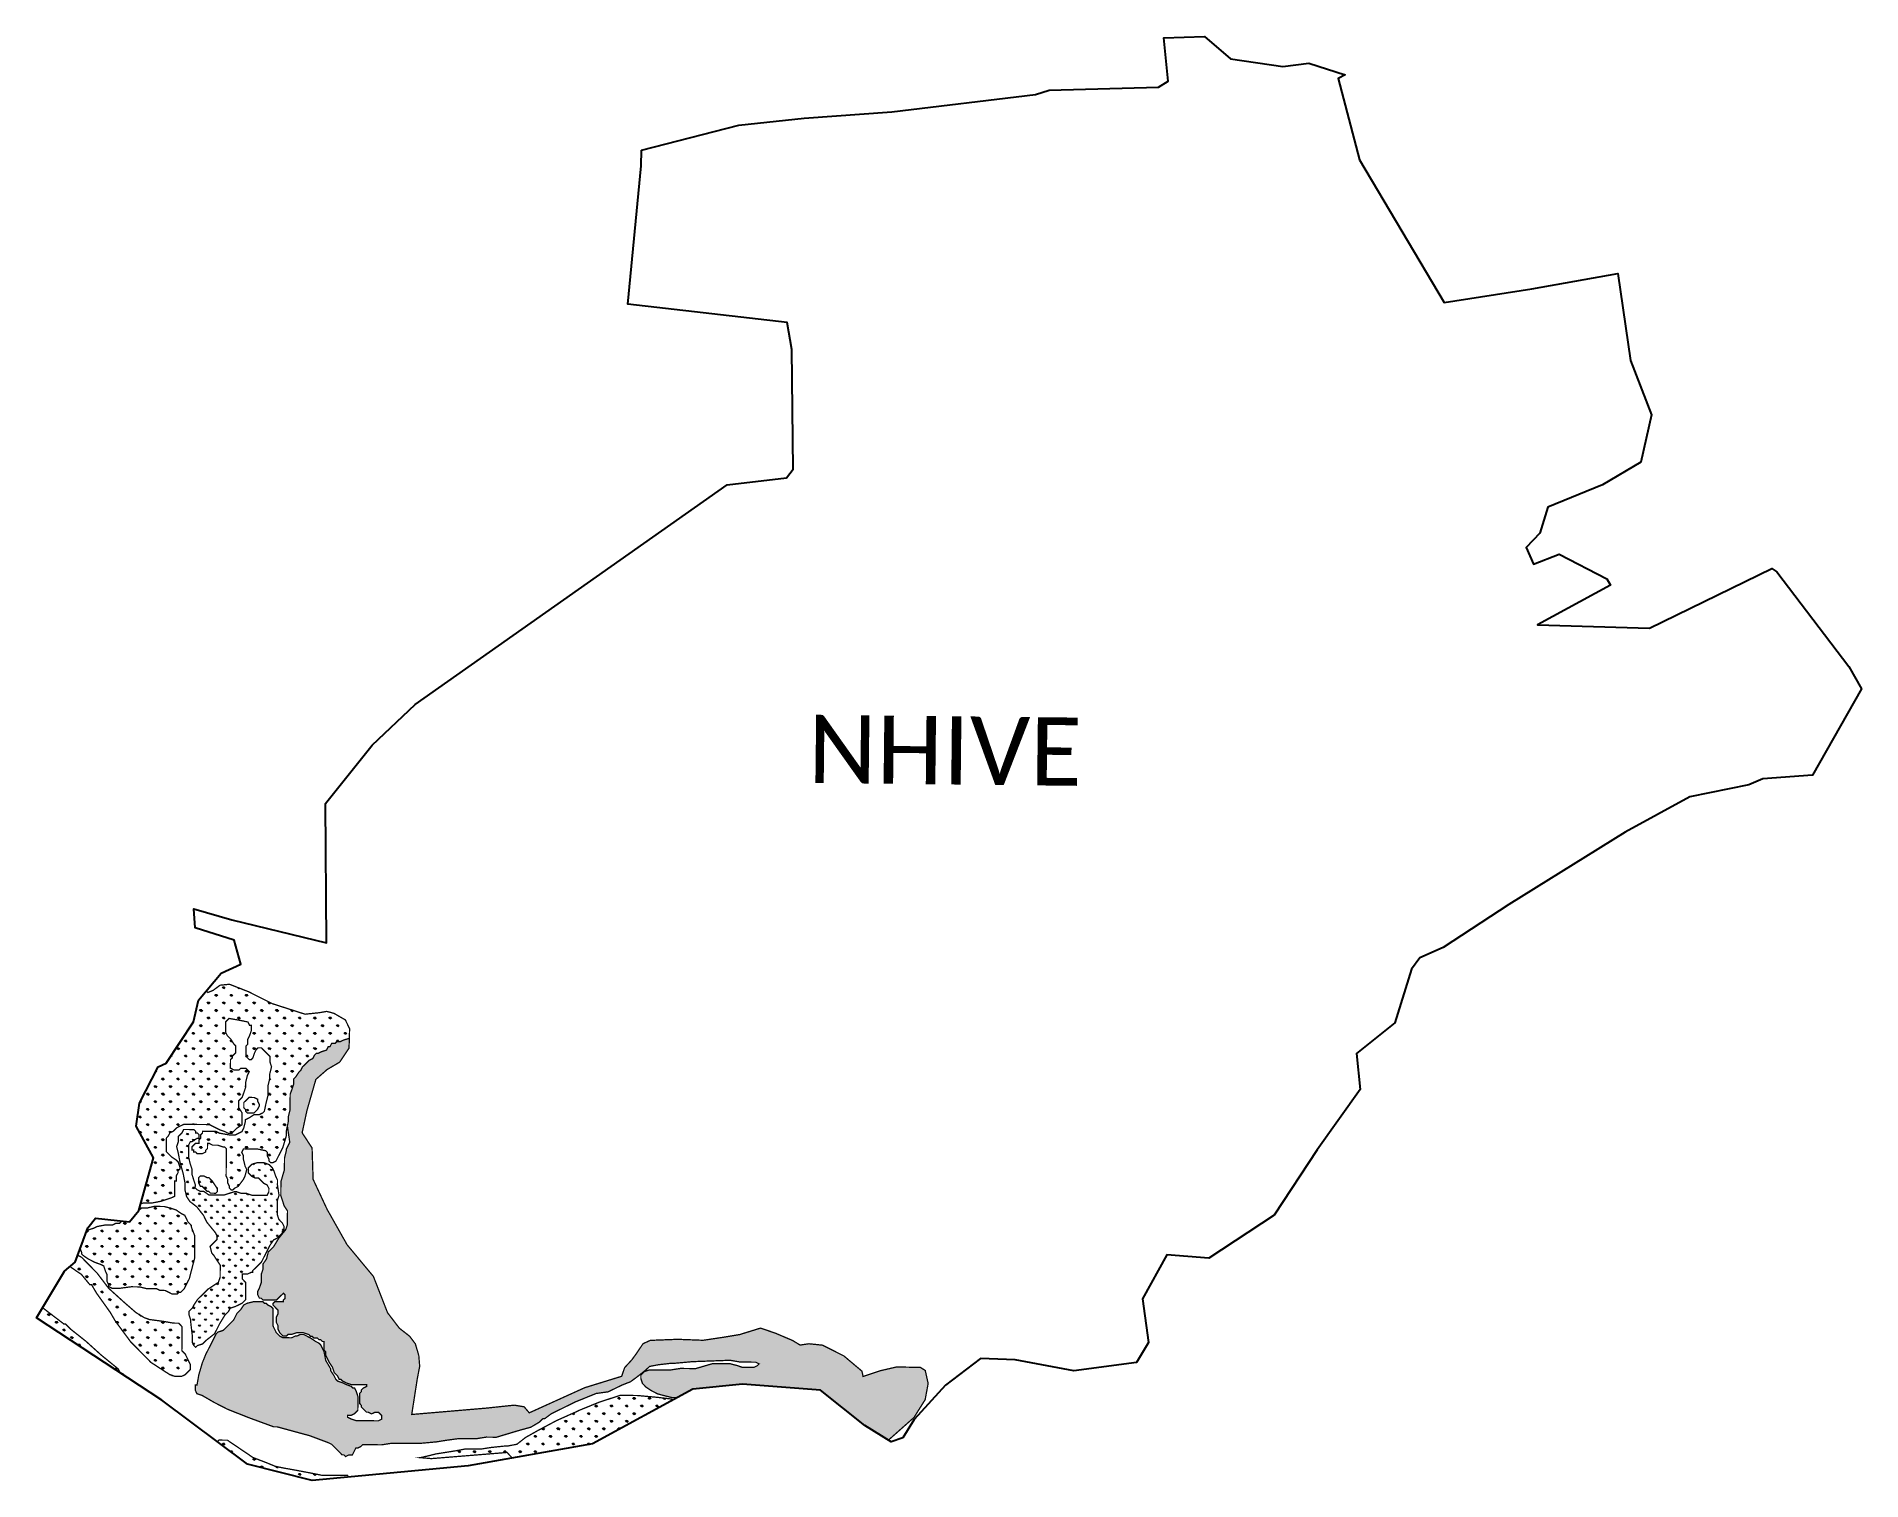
# Model space of a CAD drawing. Header units: metres. Extents: x 336353 to 340664, y 1777288 to 1780698.
import ezdxf

# ---------------------------------------------------------------- set-up
doc = ezdxf.new("R2010")
doc.units = ezdxf.units.M
doc.layers.add('MANGROOVES', color=112, linetype='Continuous')
doc.layers.add('VILLAGE NAME', color=250, linetype='Continuous')
pattern_1 = [(90, (0, 0), (-14.14213562, 14.14213562), [3.75, -24.53427126]), (45, (0, 0), (-14.14213562, 14.14213562), [3.75, -16.25]), (135, (0, 0), (-14.14213562, -14.14213562), [3.75, -16.25])]

msp = doc.modelspace()

# ---------------------------------------------------------------- hatches: boundary and pattern name
at = {"layer": 'MANGROOVES'}
h = msp.add_hatch(dxfattribs=at)
h.set_pattern_fill('GRASS', color=256)
h.paths.add_polyline_path([(336811.6, 1778330.7), (336803.6, 1778338.9), (336799.6, 1778347), (336799.7, 1778355.1), (336799.8, 1778363.2), (336799.8, 1778371.3), (336803.9, 1778375.3), (336808, 1778379.3), (336832.2, 1778375.1), (336852.4, 1778370.9), (336856.4, 1778362.7), (336860.5, 1778362.7), (336860.4, 1778350.6), (336856.2, 1778338.4), (336852.1, 1778330.4), (336852.1, 1778326.3), (336852, 1778318.2), (336847.9, 1778314.2), (336847.9, 1778310.2), (336847.9, 1778306.1), (336847.8, 1778298), (336847.8, 1778294), (336847.7, 1778289.9), (336851.7, 1778285.8), (336855.8, 1778281.8), (336859.8, 1778281.7), (336863.9, 1778285.8), (336868, 1778297.9), (336872.1, 1778305.9), (336876.2, 1778309.9), (336884.3, 1778309.9), (336888.3, 1778305.8), (336896.4, 1778297.6), (336904.4, 1778289.5), (336904.3, 1778277.3), (336908.2, 1778265.1), (336904.1, 1778249), (336904, 1778236.8), (336899.8, 1778220.7), (336899.7, 1778208.5), (336899.7, 1778204.5), (336899.6, 1778196.4), (336895.4, 1778180.2), (336891.2, 1778160), (336887.1, 1778156), (336879, 1778152), (336866.8, 1778152.1), (336854.6, 1778144.1), (336846.5, 1778140.1), (336846.5, 1778136.1), (336842.3, 1778119.9), (336838.2, 1778111.9), (336830.1, 1778107.9), (336821.9, 1778103.9), (336813.8, 1778104), (336809.8, 1778104), (336785.5, 1778108.3), (336777.5, 1778112.4), (336761.3, 1778112.5), (336749.1, 1778112.6), (336745.1, 1778112.6), (336745.1, 1778108.6), (336741, 1778104.6), (336740.9, 1778096.5), (336736.8, 1778092.5), (336736.8, 1778084.4), (336728.7, 1778084.4), (336724.6, 1778080.4), (336720.5, 1778076.4), (336720.5, 1778072.4), (336720.4, 1778068.3), (336724.5, 1778068.3), (336724.5, 1778064.2), (336728.5, 1778064.2), (336732.5, 1778060.1), (336736.6, 1778060.1), (336740.6, 1778060), (336744.7, 1778060), (336752.8, 1778064), (336752.8, 1778068), (336756.9, 1778072.1), (336756.9, 1778076.1), (336757, 1778080.2), (336757, 1778084.2), (336761, 1778084.2), (336769.1, 1778080.1), (336781.3, 1778080), (336793.4, 1778075.8), (336797.4, 1778075.8), (336801.4, 1778071.7), (336801.4, 1778067.6), (336801.4, 1778063.6), (336801.2, 1778047.4), (336801.2, 1778039.3), (336801.1, 1778027.2), (336801, 1778023.1), (336801, 1778019.1), (336801, 1778015), (336800.9, 1778006.9), (336804.9, 1777998.8), (336804.8, 1777990.7), (336808.8, 1777982.6), (336808.8, 1777978.5), (336812.8, 1777974.4), (336816.8, 1777974.4), (336820.9, 1777978.4), (336829, 1777982.4), (336841.3, 1777998.5), (336845.4, 1778006.6), (336849.6, 1778022.7), (336845.6, 1778030.8), (336841.7, 1778047.1), (336841.8, 1778055.2), (336837.8, 1778063.3), (336841.9, 1778071.4), (336845.9, 1778071.3), (336850, 1778071.3), (336874.3, 1778071.1), (336894.5, 1778066.9), (336898.5, 1778062.8), (336898.4, 1778054.7), (336902.4, 1778046.6), (336902.4, 1778042.5), (336906.4, 1778038.5), (336910.4, 1778038.4), (336918.6, 1778042.4), (336922.7, 1778050.5), (336935, 1778074.7), (336943.4, 1778102.9), (336943.5, 1778115.1), (336947.7, 1778135.3), (336947.8, 1778147.4), (336951.9, 1778163.6), (336952, 1778171.7), (336952.1, 1778183.8), (336952.2, 1778200), (336956.4, 1778212.1), (336960.5, 1778224.2), (336960.6, 1778236.4), (336964.7, 1778240.4), (336972.9, 1778252.5), (336977, 1778256.5), (336981.1, 1778264.6), (336989.3, 1778272.6), (336997.4, 1778280.6), (337005.6, 1778284.6), (337009.7, 1778292.7), (337013.7, 1778296.7), (337017.8, 1778296.6), (337025.9, 1778300.6), (337038.1, 1778304.6), (337042.2, 1778312.6), (337046.3, 1778312.6), (337050.4, 1778320.7), (337058.5, 1778320.6), (337062.5, 1778324.6), (337070.6, 1778324.5), (337078.8, 1778328.5), (337092, 1778332.2), (337092.6, 1778355), (337082.6, 1778375.8), (337055.4, 1778391.5), (337038.5, 1778395.9), (337020.7, 1778392.8), (336987.4, 1778389.3), (336910.2, 1778414.1), (336853.8, 1778442.4), (336808.9, 1778460), (336786.7, 1778457.8), (336769.8, 1778445.3), (336758, 1778440.7), (336753.8, 1778444.3), (336735.6, 1778422.7), (336724, 1778371.5), (336659.3, 1778273.8), (336640.1, 1778264.9), (336596.1, 1778179), (336588.6, 1778125.3), (336629, 1778050.1), (336599.1, 1777941.6), (336606.1, 1777943.7), (336626.3, 1777943.6), (336646.6, 1777947.5), (336658.8, 1777951.4), (336670.9, 1777955.4), (336679.1, 1777959.3), (336679.2, 1777971.5), (336679.3, 1777987.7), (336679.4, 1777995.8), (336683.4, 1777995.7), (336683.5, 1778007.9), (336687.6, 1778015.9), (336687.7, 1778020), (336691.7, 1778024), (336691.8, 1778028.1), (336687.8, 1778040.2), (336683.8, 1778044.3), (336671.7, 1778052.5), (336667.7, 1778056.6), (336663.7, 1778060.7), (336659.7, 1778064.8), (336659.7, 1778068.8), (336659.8, 1778072.9), (336659.8, 1778076.9), (336659.9, 1778085), (336659.9, 1778089), (336660, 1778097.1), (336664, 1778101.2), (336668.2, 1778109.2), (336676.3, 1778113.2), (336684.4, 1778121.2), (336692.6, 1778125.2), (336700.7, 1778129.2), (336712.8, 1778129.1), (336733.1, 1778128.9), (336753.3, 1778128.8), (336761.4, 1778128.7), (336785.6, 1778116.4), (336797.7, 1778112.2), (336805.8, 1778108.1), (336813.9, 1778108), (336817.9, 1778112), (336826.1, 1778120.1), (336838.3, 1778128.1), (336838.3, 1778132.1), (336838.4, 1778136.2), (336838.5, 1778148.3), (336838.5, 1778156.4), (336830.6, 1778168.6), (336830.6, 1778176.7), (336830.7, 1778184.8), (336838.8, 1778192.8), (336843, 1778205), (336847.1, 1778217.1), (336847.2, 1778229.2), (336851.4, 1778245.4), (336855.5, 1778253.4), (336851.5, 1778257.5), (336847.5, 1778261.6), (336835.4, 1778261.7), (336831.3, 1778257.7), (336823.2, 1778257.7), (336819.1, 1778257.8), (336811.1, 1778261.9), (336811.2, 1778274), (336811.2, 1778282.1), (336815.3, 1778286.1), (336815.4, 1778290.2), (336823.5, 1778298.2), (336823.5, 1778302.3), (336823.6, 1778314.4), (336819.6, 1778318.5)])
h = msp.add_hatch(dxfattribs=at)
h.set_pattern_fill('GRASS', color=256)
h.paths.add_polyline_path([(337086.6, 1777845), (337039.6, 1777928.3), (337006.4, 1777999.3), (337004, 1778073.3), (336980.5, 1778109.3), (336991.7, 1778161.2), (337012.9, 1778235.3), (337039.3, 1778258.5), (337069, 1778276), (337091.3, 1778309.1), (337092, 1778332.2), (337078.8, 1778328.5), (337070.6, 1778324.5), (337062.5, 1778324.6), (337058.5, 1778320.6), (337050.4, 1778320.7), (337046.3, 1778312.6), (337042.2, 1778312.6), (337038.1, 1778304.6), (337025.9, 1778300.6), (337017.8, 1778296.6), (337013.7, 1778296.7), (337009.7, 1778292.7), (337005.6, 1778284.6), (336997.4, 1778280.6), (336989.3, 1778272.6), (336981.1, 1778264.6), (336977, 1778256.5), (336972.9, 1778252.5), (336964.7, 1778240.4), (336960.6, 1778236.4), (336960.5, 1778224.2), (336956.4, 1778212.1), (336952.2, 1778200), (336952.1, 1778183.8), (336952, 1778171.7), (336951.9, 1778163.6), (336947.8, 1778147.4), (336947.7, 1778135.3), (336945.6, 1778125.2), (336951.3, 1778086.7), (336947.2, 1778078.6), (336943.1, 1778070.5), (336943.1, 1778066.5), (336938.9, 1778050.3), (336938.6, 1778022), (336930.3, 1777993.7), (336930.2, 1777977.5), (336930.1, 1777961.3), (336934, 1777949.2), (336937.9, 1777937), (336945.9, 1777924.8), (336945.8, 1777912.6), (336945.8, 1777904.5), (336945.7, 1777892.4), (336941.5, 1777880.3), (336925.2, 1777860.2), (336912.9, 1777840), (336900.6, 1777828), (336896.5, 1777811.8), (336888.3, 1777799.7), (336888.2, 1777787.6), (336884, 1777775.5), (336883.9, 1777763.3), (336883.8, 1777755.2), (336879.7, 1777743.1), (336875.6, 1777735.1), (336875.6, 1777731), (336875.5, 1777727), (336879.5, 1777718.8), (336883.5, 1777718.8), (336887.6, 1777714.7), (336903.8, 1777714.6), (336911.8, 1777714.5), (336915.9, 1777714.5), (336919.9, 1777714.5), (336924, 1777718.5), (336928.1, 1777722.5), (336932.2, 1777726.5), (336936.3, 1777730.5), (336940.3, 1777726.4), (336940.2, 1777722.4), (336940.2, 1777718.3), (336936.1, 1777714.3), (336936.1, 1777710.3), (336924, 1777710.4), (336919.9, 1777710.4), (336915.9, 1777710.5), (336911.8, 1777706.4), (336911.7, 1777702.4), (336915.8, 1777698.3), (336919.8, 1777694.2), (336923.8, 1777690.1), (336923.7, 1777682), (336919.6, 1777674), (336919.6, 1777669.9), (336919.5, 1777661.8), (336923.5, 1777653.7), (336923.4, 1777645.6), (336927.4, 1777637.5), (336931.4, 1777633.4), (336935.4, 1777629.3), (336939.5, 1777629.3), (336943.5, 1777629.3), (336947.6, 1777633.3), (336951.7, 1777633.2), (336955.7, 1777633.2), (336967.9, 1777637.2), (336971.9, 1777637.1), (336976, 1777637.1), (336980, 1777637.1), (336984.1, 1777637), (336996.2, 1777632.9), (337000.2, 1777628.8), (337004.2, 1777628.8), (337008.3, 1777624.7), (337012.3, 1777624.6), (337016.4, 1777624.6), (337020.4, 1777620.5), (337024.4, 1777620.5), (337028.4, 1777616.4), (337032.5, 1777616.4), (337032.4, 1777612.3), (337032.4, 1777608.3), (337032.4, 1777604.2), (337032.3, 1777600.2), (337032.3, 1777596.1), (337036.3, 1777592.1), (337036.3, 1777588), (337036.3, 1777584), (337040.2, 1777575.8), (337044.2, 1777567.7), (337052.2, 1777555.5), (337056.2, 1777543.3), (337064.2, 1777535.2), (337068.2, 1777527), (337072.2, 1777527), (337076.2, 1777522.9), (337084.3, 1777518.8), (337096.4, 1777514.7), (337100.5, 1777514.6), (337108.6, 1777514.6), (337120.7, 1777514.5), (337128.8, 1777514.4), (337132.8, 1777514.4), (337132.8, 1777510.3), (337124.7, 1777506.3), (337120.6, 1777502.3), (337120.6, 1777498.3), (337116.5, 1777494.2), (337116.4, 1777486.2), (337116.4, 1777478.1), (337116.3, 1777474), (337116.3, 1777470), (337120.3, 1777465.9), (337120.3, 1777461.8), (337124.3, 1777457.7), (337132.3, 1777449.6), (337136.4, 1777449.6), (337144.4, 1777445.4), (337152.6, 1777449.4), (337160.6, 1777449.4), (337164.7, 1777445.3), (337168.7, 1777441.2), (337168.6, 1777433.1), (337160.5, 1777429.1), (337156.4, 1777429.1), (337132.1, 1777429.3), (337116, 1777429.5), (337107.9, 1777429.5), (337095.8, 1777433.7), (337087.7, 1777437.8), (337087.7, 1777441.9), (337095.8, 1777441.8), (337103.9, 1777445.8), (337112.1, 1777453.8), (337112.1, 1777457.8), (337112.2, 1777465.9), (337112.4, 1777486.2), (337108.4, 1777498.4), (337104.4, 1777506.5), (337100.4, 1777506.5), (337096.4, 1777510.6), (337084.3, 1777514.8), (337076.2, 1777518.9), (337064.1, 1777523), (337060.1, 1777527.1), (337056.1, 1777535.2), (337048.1, 1777547.4), (337048.1, 1777551.5), (337036.2, 1777571.8), (337032.3, 1777592.1), (337024.3, 1777608.4), (337020.3, 1777612.4), (337012.2, 1777616.6), (337000.2, 1777624.7), (336992.1, 1777628.9), (336984, 1777633), (336975.9, 1777633), (336967.8, 1777629.1), (336963.8, 1777629.1), (336955.6, 1777625.1), (336943.5, 1777625.2), (336939.5, 1777625.2), (336935.4, 1777625.3), (336927.3, 1777629.4), (336919.3, 1777637.6), (336915.3, 1777645.7), (336911.4, 1777653.8), (336911.4, 1777661.9), (336911.6, 1777678.1), (336911.6, 1777686.2), (336911.7, 1777694.3), (336907.7, 1777698.4), (336899.6, 1777702.5), (336895.6, 1777706.6), (336891.5, 1777706.6), (336887.5, 1777710.7), (336879.4, 1777710.7), (336875.4, 1777710.8), (336867.3, 1777710.8), (336851.1, 1777706.9), (336842.9, 1777702.9), (336834.7, 1777690.9), (336826.6, 1777682.8), (336818.4, 1777666.7), (336806.1, 1777654.7), (336793.9, 1777642.6), (336781.7, 1777638.7), (336777.6, 1777634.7), (336773.5, 1777626.6), (336769.4, 1777618.5), (336761.2, 1777602.4), (336752.9, 1777586.3), (336744.7, 1777566.1), (336736.4, 1777537.8), (336732.1, 1777513.6), (336728.1, 1777513.6), (336728, 1777501.5), (336731.9, 1777493.3), (336744, 1777489.2), (336772.3, 1777472.8), (336780.3, 1777468.7), (336804.5, 1777456.3), (336857, 1777435.6), (336913.5, 1777414.9), (336917.5, 1777414.9), (336921.5, 1777414.9), (336998.3, 1777394), (337042.7, 1777377.4), (337050.7, 1777373.3), (337054.7, 1777369.3), (337062.8, 1777361.1), (337074.8, 1777348.8), (337078.9, 1777348.8), (337082.9, 1777344.7), (337091, 1777348.7), (337099.1, 1777348.6), (337103.2, 1777356.7), (337107.3, 1777364.8), (337111.4, 1777364.7), (337119.5, 1777368.7), (337123.6, 1777372.7), (337127.6, 1777372.7), (337135.7, 1777372.6), (337139.8, 1777372.6), (337143.8, 1777372.6), (337168.1, 1777372.4), (337192.4, 1777376.2), (337200.5, 1777376.2), (337257.2, 1777375.7), (337297.7, 1777379.4), (337322, 1777383.3), (337350.4, 1777387.1), (337390.9, 1777386.7), (337415.2, 1777390.6), (337439.5, 1777390.4), (337492.2, 1777406.2), (337520.6, 1777414), (337540.9, 1777426), (337549.1, 1777434), (337553.2, 1777434), (337569.4, 1777446), (337626.3, 1777473.9), (337675.1, 1777493.7), (337703.4, 1777497.6), (337719.7, 1777505.5), (337736, 1777513.5), (337756.3, 1777521.4), (337772.5, 1777533.4), (337792.9, 1777549.5), (337801.1, 1777557.5), (337821.3, 1777561.4), (337853.8, 1777565.2), (337861.9, 1777565.1), (337902.4, 1777568.8), (337991.4, 1777572.1), (338015.7, 1777567.9), (338040, 1777567.7), (338052.1, 1777567.6), (338060.2, 1777563.5), (338056.1, 1777559.5), (338048, 1777555.5), (338031.8, 1777555.6), (338019.6, 1777555.7), (338007.5, 1777559.8), (337991.4, 1777564), (337971.1, 1777564.2), (337950.9, 1777564.4), (337910.3, 1777552.5), (337873.9, 1777552.8), (337849.6, 1777549), (337813.2, 1777549.3), (337801, 1777549.4), (337788.8, 1777545.4), (337780.7, 1777537.4), (337780.6, 1777529.3), (337784.6, 1777517.1), (337792.6, 1777509), (337804.7, 1777500.8), (337820.8, 1777492.5), (337836.9, 1777488.4), (337853.1, 1777484.2), (337866.8, 1777484.1), (337903.1, 1777503.8), (338020.7, 1777515.7), (338205.3, 1777501.2), (338309.9, 1777418.1), (338365.9, 1777383.8), (338426, 1777437.1), (338452.4, 1777479.2), (338459.4, 1777517.4), (338452.6, 1777548), (338440.9, 1777555.3), (338412.6, 1777555.8), (338384.5, 1777556.2), (338347.5, 1777547.7), (338305.7, 1777533.8), (338303, 1777546.4), (338260.1, 1777582.5), (338209.6, 1777607.8), (338177.7, 1777611.1), (338156.9, 1777608), (338139.2, 1777618.8), (338098.7, 1777636), (338063.5, 1777648.1), (338014.1, 1777632.8), (337975.5, 1777626.4), (337927.8, 1777619.3), (337867.6, 1777621.6), (337803, 1777619.1), (337785.9, 1777611.3), (337771.3, 1777589.5), (337759.3, 1777573), (337742.2, 1777554.5), (337735.4, 1777534.3), (337648, 1777507.3), (337517.1, 1777448), (337505, 1777462.2), (337481.6, 1777466.1), (337415.5, 1777459.1), (337239.4, 1777444.1), (337252.4, 1777527.6), (337258.2, 1777558), (337256.1, 1777583.3), (337247.9, 1777611), (337234.4, 1777628.9), (337210.2, 1777647.8), (337182.3, 1777684.3), (337148.9, 1777770)])
h = msp.add_hatch(dxfattribs=at)
h.set_pattern_fill('GRASS', color=256, scale=20)
h.set_pattern_definition(pattern_1)
h.paths.add_polyline_path([(336879.2, 1778172.3), (336879.2, 1778176.3), (336875.2, 1778184.4), (336875.2, 1778188.5), (336867.2, 1778192.6), (336859.1, 1778192.7), (336855, 1778192.7), (336851, 1778188.7), (336846.9, 1778184.7), (336842.8, 1778180.7), (336842.8, 1778176.6), (336842.7, 1778168.5), (336846.7, 1778164.4), (336846.7, 1778160.4), (336850.7, 1778156.3), (336858.8, 1778156.2), (336862.8, 1778156.2), (336866.9, 1778156.2), (336871, 1778160.2), (336875, 1778164.2)])
h = msp.add_hatch(dxfattribs=at)
h.set_pattern_fill('GRASS', color=256, scale=20)
h.set_pattern_definition(pattern_1)
h.paths.add_polyline_path([(336921.7, 1777929), (336921.9, 1777949.3), (336926, 1777961.4), (336922.2, 1777985.7), (336922.3, 1777997.8), (336918.3, 1778006), (336914.3, 1778018.1), (336910.3, 1778026.3), (336902.3, 1778034.4), (336890.2, 1778038.6), (336882.1, 1778038.6), (336874, 1778038.7), (336861.8, 1778034.8), (336857.8, 1778030.8), (336853.7, 1778026.7), (336853.6, 1778018.6), (336853.6, 1778014.6), (336857.6, 1778010.5), (336861.6, 1778006.4), (336869.7, 1778002.3), (336877.8, 1778002.2), (336885.8, 1777994.1), (336889.8, 1777990), (336897.9, 1777985.9), (336901.9, 1777977.8), (336901.8, 1777969.7), (336897.7, 1777961.6), (336893.6, 1777961.6), (336885.5, 1777961.7), (336877.4, 1777961.8), (336861.2, 1777961.9), (336849.1, 1777966), (336837, 1777966.1), (336824.9, 1777970.3), (336820.8, 1777970.3), (336808.7, 1777966.4), (336796.5, 1777962.4), (336788.4, 1777962.5), (336764.1, 1777962.7), (336760.1, 1777962.7), (336748, 1777970.9), (336739.9, 1777971), (336731.8, 1777975.1), (336727.8, 1777979.2), (336727.9, 1777987.3), (336723.9, 1777999.5), (336720, 1778011.6), (336720.1, 1778023.8), (336716.1, 1778036), (336712.2, 1778052.2), (336712.3, 1778060.3), (336712.3, 1778068.4), (336712.4, 1778076.5), (336712.4, 1778080.5), (336716.6, 1778088.6), (336720.6, 1778088.5), (336732.8, 1778096.5), (336736.9, 1778096.5), (336736.9, 1778100.6), (336736.9, 1778104.6), (336732.9, 1778108.7), (336728.9, 1778108.7), (336728.9, 1778112.8), (336724.9, 1778116.9), (336712.7, 1778117), (336704.6, 1778117), (336700.6, 1778117), (336696.5, 1778109), (336688.3, 1778101), (336688.2, 1778088.8), (336684.1, 1778076.7), (336688, 1778060.5), (336691.9, 1778040.2), (336699.7, 1778011.8), (336703.6, 1777991.5), (336703.5, 1777975.3), (336707.4, 1777959.1), (336715.4, 1777946.9), (336731.5, 1777934.6), (336747.5, 1777914.2), (336755.5, 1777898), (336775.5, 1777873.5), (336779.5, 1777865.4), (336779.4, 1777857.3), (336771.3, 1777849.3), (336763.1, 1777841.2), (336767, 1777825), (336771, 1777820.9), (336779, 1777808.7), (336787, 1777796.5), (336786.9, 1777784.4), (336786.8, 1777768.2), (336782.7, 1777756.1), (336770.4, 1777748.1), (336758.2, 1777740.1), (336746, 1777728), (336733.8, 1777716), (336725.6, 1777703.9), (336721.4, 1777695.8), (336713.3, 1777687.8), (336713.2, 1777679.7), (336717.2, 1777667.5), (336717.1, 1777663.5), (336720.9, 1777631.1), (336720.8, 1777614.9), (336724.8, 1777606.8), (336728.8, 1777602.7), (336732.9, 1777606.7), (336745, 1777610.6), (336753.2, 1777618.7), (336773.6, 1777634.7), (336785.9, 1777658.9), (336798.2, 1777679), (336806.4, 1777687.1), (336810.5, 1777695.1), (336822.7, 1777699.1), (336830.8, 1777703), (336838.9, 1777707), (336847.1, 1777715.1), (336847.2, 1777723.2), (336847.2, 1777731.3), (336847.3, 1777735.3), (336847.3, 1777743.4), (336847.4, 1777751.5), (336847.4, 1777755.5), (336839.4, 1777763.7), (336839.5, 1777771.8), (336839.5, 1777775.8), (336843.5, 1777775.8), (336851.6, 1777775.7), (336859.8, 1777779.7), (336863.8, 1777779.7), (336863.8, 1777783.7), (336872, 1777791.8), (336884.2, 1777803.8), (336892.5, 1777819.9), (336900.7, 1777836.1), (336904.8, 1777844.1), (336913, 1777856.2), (336921.1, 1777860.2), (336933.4, 1777872.2), (336933.4, 1777876.3), (336937.5, 1777876.3), (336937.5, 1777880.3), (336937.5, 1777884.4), (336937.6, 1777888.4), (336933.6, 1777896.5), (336925.5, 1777904.7), (336921.6, 1777916.9)])
h = msp.add_hatch(dxfattribs=at)
h.set_pattern_fill('GRASS', color=256, scale=20)
h.set_pattern_definition(pattern_1)
h.paths.add_polyline_path([(336768.4, 1777995), (336760.4, 1778003.2), (336756.3, 1778003.2), (336748.3, 1778007.4), (336744.2, 1778007.4), (336740.2, 1778007.4), (336736.1, 1778003.4), (336736.1, 1777999.4), (336736, 1777995.3), (336736, 1777991.3), (336740, 1777983.1), (336744, 1777983.1), (336748, 1777979), (336756.1, 1777970.9), (336760.1, 1777970.8), (336764.1, 1777966.7), (336768.2, 1777966.7), (336776.3, 1777966.6), (336780.4, 1777970.7), (336780.4, 1777974.7), (336780.4, 1777978.8), (336776.4, 1777982.8)])
h = msp.add_hatch(dxfattribs=at)
h.set_pattern_fill('GRASS', color=256)
h.paths.add_polyline_path([(336726.9, 1777861.8), (336726.9, 1777865.8), (336719, 1777886.1), (336719, 1777890.2), (336711, 1777898.4), (336707, 1777906.5), (336703, 1777914.6), (336694.9, 1777918.7), (336682.9, 1777926.9), (336670.7, 1777931.1), (336654.6, 1777935.2), (336642.4, 1777935.3), (336630.3, 1777935.4), (336614.1, 1777931.5), (336606, 1777931.6), (336601.9, 1777931.6), (336597.9, 1777931.7), (336596.3, 1777931.6), (336594.7, 1777925.6), (336572.3, 1777899.4), (336556, 1777901), (336553.1, 1777899.6), (336549, 1777895.6), (336540.9, 1777895.7), (336532.8, 1777891.7), (336516.6, 1777891.8), (336496.3, 1777888), (336488.2, 1777884), (336476, 1777880), (336472, 1777876), (336467.8, 1777867.9), (336464.6, 1777859.4), (336456, 1777835.8), (336459.4, 1777827.5), (336459.4, 1777823.5), (336463.4, 1777819.4), (336475.5, 1777811.2), (336491.6, 1777803), (336503.7, 1777798.8), (336511.8, 1777794.7), (336515.7, 1777782.5), (336519.7, 1777774.4), (336519.7, 1777770.4), (336519.6, 1777766.3), (336519.6, 1777758.2), (336523.6, 1777750.1), (336523.5, 1777746), (336531.6, 1777741.9), (336547.8, 1777741.8), (336576.1, 1777745.6), (336580.2, 1777745.6), (336584.2, 1777745.5), (336588.3, 1777745.5), (336596.4, 1777745.4), (336612.5, 1777741.3), (336628.7, 1777741.1), (336636.8, 1777741.1), (336644.9, 1777737), (336657, 1777736.9), (336673.1, 1777728.6), (336681.2, 1777728.6), (336685.3, 1777728.5), (336689.4, 1777732.5), (336693.4, 1777732.5), (336697.5, 1777736.5), (336701.6, 1777740.5), (336705.7, 1777748.6), (336713.9, 1777764.7), (336718.1, 1777780.9), (336726.5, 1777813.2), (336726.6, 1777833.4)])
h = msp.add_hatch(dxfattribs=at)
h.set_pattern_fill('GRASS', color=256)
h.paths.add_polyline_path([(336696.6, 1777623.2), (336696.6, 1777631.3), (336696.7, 1777643.4), (336696.8, 1777651.5), (336688.8, 1777659.7), (336676.6, 1777659.8), (336652.4, 1777664), (336620, 1777668.3), (336607.9, 1777672.5), (336587.8, 1777684.8), (336559.6, 1777709.3), (336523.5, 1777742), (336495.5, 1777778.7), (336491.4, 1777782.7), (336479.4, 1777795), (336459.3, 1777815.4), (336450.2, 1777820), (336444.3, 1777803.8), (336432.2, 1777793.4), (336434.8, 1777791.3), (336459, 1777774.9), (336479, 1777750.5), (336483.1, 1777750.4), (336495.1, 1777730.1), (336527.1, 1777685.3), (336539, 1777664.9), (336575.1, 1777616.1), (336623.3, 1777567.1), (336667.5, 1777538.4), (336679.7, 1777534.2), (336687.7, 1777534.2), (336695.8, 1777534.1), (336704, 1777538.1), (336708.1, 1777542.1), (336712.1, 1777546.1), (336716.2, 1777550.1), (336716.3, 1777562.3), (336708.3, 1777578.5), (336704.4, 1777586.7), (336696.3, 1777594.8), (336696.4, 1777602.9), (336696.5, 1777615.1)])
h = msp.add_hatch(dxfattribs=at)
h.set_pattern_fill('GRASS', color=256)
h.paths.add_polyline_path([(336421.6, 1777657.8), (336417.6, 1777657.8), (336369.3, 1777694.7), (336367, 1777695.9), (336352.9, 1777672.7), (336560.9, 1777536.1), (336558.3, 1777539.3), (336550.2, 1777543.4), (336546.2, 1777551.5), (336506, 1777584.2), (336469.8, 1777616.9), (336433.6, 1777645.6)])
h = msp.add_hatch(dxfattribs=at)
h.set_pattern_fill('GRASS', color=256)
h.paths.add_polyline_path([(337859.7, 1777480.2), (337857.1, 1777480.1), (337820.7, 1777484.5), (337772.2, 1777488.9), (337747.9, 1777489.1), (337739.8, 1777489.2), (337731.7, 1777489.2), (337707.4, 1777481.3), (337683, 1777473.4), (337634.3, 1777453.6), (337626.1, 1777449.6), (337581.5, 1777429.7), (337536.7, 1777405.8), (337508.3, 1777389.8), (337487.9, 1777373.8), (337467.6, 1777369.9), (337463.6, 1777370), (337427.1, 1777366.2), (337402.8, 1777362.4), (337366.4, 1777362.7), (337346.1, 1777358.8), (337321.8, 1777354.9), (337297.5, 1777351.1), (337265, 1777343.2), (337259.2, 1777342.2), (337285.9, 1777339.9), (337464.7, 1777354.4), (337476.9, 1777341), (337666.3, 1777374.9)])
h = msp.add_hatch(dxfattribs=at)
h.set_pattern_fill('GRASS', color=256)
h.paths.add_polyline_path([(336896.6, 1777330.1), (336864.3, 1777342.5), (336840.1, 1777358.9), (336816, 1777375.2), (336803.9, 1777383.4), (336791.8, 1777383.5), (336787.7, 1777383.6), (336783.7, 1777383.6), (336780.1, 1777380.1), (336851.3, 1777326.8), (337003.9, 1777288.2), (337089.2, 1777296.1), (337087.8, 1777300.5), (337086.6, 1777300.2), (337038, 1777300.6), (337025.9, 1777300.7), (337005.7, 1777304.9), (336961.2, 1777313.3), (336936.9, 1777317.6), (336916.7, 1777321.8)])

# ---------------------------------------------------------------- linework, layer by layer
at = {"color": 3}
msp.add_lwpolyline([(337781.9, 1780429.3), (338011.9, 1780488.8), (338166.6, 1780505), (338373.3, 1780520.5), (338713, 1780561.3), (338745.1, 1780571.2), (339003.3, 1780578.5), (339026.1, 1780592.6), (339016.4, 1780694.7), (339112, 1780698), (339173.4, 1780645.5), (339297.4, 1780627.5), (339359.1, 1780634.7), (339444.3, 1780607.9), (339427.9, 1780599.1), (339478.2, 1780407.1), (339678.8, 1780070), (339885.8, 1780102.5), (340088.8, 1780138.6), (340118.6, 1779932.6), (340168.3, 1779804.5), (340142.8, 1779692.5), (340052.3, 1779639.6), (339923.3, 1779586.7), (339904.1, 1779525.1), (339872.5, 1779491.3), (339889.2, 1779452.4), (339950, 1779475.9), (340063, 1779417.2), (340071.4, 1779402.4), (339899.2, 1779308.7), (340163.9, 1779300.5), (340452.8, 1779441.4), (340464.1, 1779433.7), (340634.2, 1779210.6), (340664.4, 1779157.5), (340548.8, 1778953.5), (340431, 1778945.2), (340398.4, 1778931.3), (340258.6, 1778902.4), (340105.7, 1778818.9), (339831.2, 1778648.1), (339676.2, 1778546.7), (339620.8, 1778522.7), (339601.6, 1778495.5), (339562, 1778368.9), (339471.7, 1778296.7), (339479.8, 1778211.5), (339378.2, 1778069.4), (339277.2, 1777914.4), (339122.5, 1777813.6), (339023.6, 1777821.3), (338966.1, 1777717.4), (338979.8, 1777613.8), (338951.9, 1777567), (338803.3, 1777546.8), (338665.1, 1777573.4), (338583.3, 1777576.4), (338500.6, 1777513.6), (338426.3, 1777432.1), (338399.7, 1777388.8), (338372.3, 1777379.9), (338309.9, 1777418.1), (338205.3, 1777501.2), (338020.7, 1777515.7), (337903.1, 1777503.8), (337666.3, 1777374.9), (337373.1, 1777322.5), (337003.9, 1777288.2), (336851.3, 1777326.8), (336649, 1777478.2), (336352.9, 1777672.7), (336419.3, 1777782.3), (336444.3, 1777803.8), (336474, 1777885.1), (336492.7, 1777907.6), (336572.3, 1777899.4), (336594.7, 1777925.6), (336629, 1778050.1), (336588.6, 1778125.3), (336596.1, 1778179), (336640.1, 1778264.9), (336659.3, 1778273.8), (336724, 1778371.5), (336735.6, 1778422.7), (336789, 1778486.3), (336836, 1778507.5), (336820.3, 1778564), (336727.7, 1778593.2), (336724.3, 1778638.1), (336814.5, 1778611.9), (337038, 1778557.8), (337035.6, 1778886.5), (337145.7, 1779024.9), (337247.8, 1779120.3), (337984.3, 1779639.3), (338125, 1779655.5), (338140.4, 1779676.2), (338137.7, 1779959.3), (338126.7, 1780023), (337749.7, 1780065.8), (337781.6, 1780392.5), (337781.9, 1780429.3)], dxfattribs=at)
at = {"layer": 'MANGROOVES', "const_width": 3.04, "flags": 128}
for points in [[(336599.1, 1777941.6), (336606.1, 1777943.7), (336626.3, 1777943.6), (336646.6, 1777947.5), (336658.8, 1777951.4), (336670.9, 1777955.4), (336679.1, 1777959.3), (336679.2, 1777971.5), (336679.3, 1777987.7), (336679.4, 1777995.8), (336683.4, 1777995.7), (336683.5, 1778007.9), (336687.6, 1778015.9), (336687.7, 1778020), (336691.7, 1778024), (336691.8, 1778028.1), (336687.8, 1778040.2), (336683.8, 1778044.3), (336671.7, 1778052.5), (336667.7, 1778056.6), (336663.7, 1778060.7), (336659.7, 1778064.8), (336659.7, 1778068.8), (336659.8, 1778072.9), (336659.8, 1778076.9), (336659.9, 1778085), (336659.9, 1778089), (336660, 1778097.1), (336664, 1778101.2), (336668.2, 1778109.2), (336676.3, 1778113.2), (336684.4, 1778121.2), (336692.6, 1778125.2), (336700.7, 1778129.2), (336712.8, 1778129.1), (336733.1, 1778128.9), (336753.3, 1778128.8), (336761.4, 1778128.7), (336785.6, 1778116.4), (336797.7, 1778112.2), (336805.8, 1778108.1), (336813.9, 1778108), (336817.9, 1778112), (336826.1, 1778120.1), (336838.3, 1778128.1), (336838.3, 1778132.1), (336838.4, 1778136.2), (336838.5, 1778148.3), (336838.5, 1778156.4), (336830.6, 1778168.6), (336830.6, 1778176.7), (336830.7, 1778184.8), (336838.8, 1778192.8), (336843, 1778205), (336847.1, 1778217.1), (336847.2, 1778229.2), (336851.4, 1778245.4), (336855.5, 1778253.4), (336851.5, 1778257.5), (336847.5, 1778261.6), (336835.4, 1778261.7), (336831.3, 1778257.7), (336823.2, 1778257.7), (336819.1, 1778257.8), (336811.1, 1778261.9), (336811.2, 1778274), (336811.2, 1778282.1), (336815.3, 1778286.1), (336815.4, 1778290.2), (336823.5, 1778298.2), (336823.5, 1778302.3), (336823.6, 1778314.4), (336819.6, 1778318.5), (336811.6, 1778330.7), (336803.6, 1778338.9), (336799.6, 1778347), (336799.7, 1778355.1), (336799.8, 1778363.2), (336799.8, 1778371.3), (336803.9, 1778375.3), (336808, 1778379.3), (336832.2, 1778375.1), (336852.4, 1778370.9), (336856.4, 1778362.7), (336860.5, 1778362.7), (336860.4, 1778350.6), (336856.2, 1778338.4), (336852.1, 1778330.4), (336852.1, 1778326.3), (336852, 1778318.2), (336847.9, 1778314.2), (336847.9, 1778310.2), (336847.9, 1778306.1), (336847.8, 1778298), (336847.8, 1778294), (336847.7, 1778289.9), (336851.7, 1778285.8), (336855.8, 1778281.8), (336859.8, 1778281.7), (336863.9, 1778285.8), (336868, 1778297.9), (336872.1, 1778305.9), (336876.2, 1778309.9), (336884.3, 1778309.9), (336888.3, 1778305.8), (336896.4, 1778297.6), (336904.4, 1778289.5), (336904.3, 1778277.3), (336908.2, 1778265.1), (336904.1, 1778249), (336904, 1778236.8), (336899.8, 1778220.7), (336899.7, 1778208.5), (336899.7, 1778204.5), (336899.6, 1778196.4), (336895.4, 1778180.2), (336891.2, 1778160), (336887.1, 1778156), (336879, 1778152), (336866.8, 1778152.1), (336854.6, 1778144.1), (336846.5, 1778140.1), (336846.5, 1778136.1), (336842.3, 1778119.9), (336838.2, 1778111.9), (336830.1, 1778107.9), (336821.9, 1778103.9), (336813.8, 1778104), (336809.8, 1778104), (336785.5, 1778108.3), (336777.5, 1778112.4), (336761.3, 1778112.5), (336749.1, 1778112.6), (336745.1, 1778112.6), (336745.1, 1778108.6), (336741, 1778104.6), (336740.9, 1778096.5), (336736.8, 1778092.5), (336736.8, 1778084.4), (336728.7, 1778084.4), (336724.6, 1778080.4), (336720.5, 1778076.4), (336720.5, 1778072.4), (336720.4, 1778068.3), (336724.5, 1778068.3), (336724.5, 1778064.2), (336728.5, 1778064.2), (336732.5, 1778060.1), (336736.6, 1778060.1), (336740.6, 1778060), (336744.7, 1778060), (336752.8, 1778064), (336752.8, 1778068), (336756.9, 1778072.1), (336756.9, 1778076.1), (336757, 1778080.2), (336757, 1778084.2), (336761, 1778084.2), (336769.1, 1778080.1), (336781.3, 1778080), (336793.4, 1778075.8), (336797.4, 1778075.8), (336801.4, 1778071.7), (336801.4, 1778067.6), (336801.4, 1778063.6), (336801.2, 1778047.4), (336801.2, 1778039.3), (336801.1, 1778027.2), (336801, 1778023.1), (336801, 1778019.1), (336801, 1778015), (336800.9, 1778006.9), (336804.9, 1777998.8), (336804.8, 1777990.7), (336808.8, 1777982.6), (336808.8, 1777978.5), (336812.8, 1777974.4), (336816.8, 1777974.4), (336820.9, 1777978.4), (336829, 1777982.4), (336841.3, 1777998.5), (336845.4, 1778006.6), (336849.6, 1778022.7), (336845.6, 1778030.8), (336841.7, 1778047.1), (336841.8, 1778055.2), (336837.8, 1778063.3), (336841.9, 1778071.4), (336845.9, 1778071.3), (336850, 1778071.3), (336874.3, 1778071.1), (336894.5, 1778066.9), (336898.5, 1778062.8), (336898.4, 1778054.7), (336902.4, 1778046.6), (336902.4, 1778042.5), (336906.4, 1778038.5), (336910.4, 1778038.4), (336918.6, 1778042.4), (336922.7, 1778050.5), (336935, 1778074.7), (336943.4, 1778102.9), (336943.5, 1778115.1), (336947.7, 1778135.3), (336947.8, 1778147.4), (336951.9, 1778163.6), (336952, 1778171.7), (336952.1, 1778183.8), (336952.2, 1778200), (336956.4, 1778212.1), (336960.5, 1778224.2), (336960.6, 1778236.4), (336964.7, 1778240.4), (336972.9, 1778252.5), (336977, 1778256.5), (336981.1, 1778264.6), (336989.3, 1778272.6), (336997.4, 1778280.6), (337005.6, 1778284.6), (337009.7, 1778292.7), (337013.7, 1778296.7), (337017.8, 1778296.6), (337025.9, 1778300.6), (337038.1, 1778304.6), (337042.2, 1778312.6), (337046.3, 1778312.6), (337050.4, 1778320.7), (337058.5, 1778320.6), (337062.5, 1778324.6), (337070.6, 1778324.5), (337078.8, 1778328.5), (337092, 1778332.2), (337092.6, 1778355), (337082.6, 1778375.8), (337055.4, 1778391.5), (337038.5, 1778395.9), (337020.7, 1778392.8), (336987.4, 1778389.3), (336910.2, 1778414.1), (336853.8, 1778442.4), (336808.9, 1778460), (336786.7, 1778457.8), (336769.8, 1778445.3), (336758, 1778440.7), (336753.8, 1778444.3)], [(338365.9, 1777383.8), (338426, 1777437.1), (338452.4, 1777479.2), (338459.4, 1777517.4), (338452.6, 1777548), (338440.9, 1777555.3), (338412.6, 1777555.8), (338384.5, 1777556.2), (338347.5, 1777547.7), (338305.7, 1777533.8), (338303, 1777546.4), (338260.1, 1777582.5), (338209.6, 1777607.8), (338177.7, 1777611.1), (338156.9, 1777608), (338139.2, 1777618.8), (338098.7, 1777636), (338063.5, 1777648.1), (338014.1, 1777632.8), (337975.5, 1777626.4), (337927.8, 1777619.3), (337867.6, 1777621.6), (337803, 1777619.1), (337785.9, 1777611.3), (337771.3, 1777589.5), (337759.3, 1777573), (337742.2, 1777554.5), (337735.4, 1777534.3), (337648, 1777507.3), (337517.1, 1777448), (337505, 1777462.2), (337481.6, 1777466.1), (337415.5, 1777459.1), (337239.4, 1777444.1), (337252.4, 1777527.6), (337258.2, 1777558), (337256.1, 1777583.3), (337247.9, 1777611), (337234.4, 1777628.9), (337210.2, 1777647.8), (337182.3, 1777684.3), (337148.9, 1777770), (337086.6, 1777845), (337039.6, 1777928.3), (337006.4, 1777999.3), (337004, 1778073.3), (336980.5, 1778109.3), (336991.7, 1778161.2), (337012.9, 1778235.3), (337039.3, 1778258.5), (337069, 1778276), (337091.3, 1778309.1), (337092, 1778332.2), (337078.8, 1778328.5), (337070.6, 1778324.5), (337062.5, 1778324.6), (337058.5, 1778320.6), (337050.4, 1778320.7), (337046.3, 1778312.6), (337042.2, 1778312.6), (337038.1, 1778304.6), (337025.9, 1778300.6), (337017.8, 1778296.6), (337013.7, 1778296.7), (337009.7, 1778292.7), (337005.6, 1778284.6), (336997.4, 1778280.6), (336989.3, 1778272.6), (336981.1, 1778264.6), (336977, 1778256.5), (336972.9, 1778252.5), (336964.7, 1778240.4), (336960.6, 1778236.4), (336960.5, 1778224.2), (336956.4, 1778212.1), (336952.2, 1778200), (336952.1, 1778183.8), (336952, 1778171.7), (336951.9, 1778163.6), (336947.8, 1778147.4), (336947.7, 1778135.3), (336945.6, 1778125.2), (336951.3, 1778086.7), (336947.2, 1778078.6), (336943.1, 1778070.5), (336943.1, 1778066.5), (336938.9, 1778050.3), (336938.6, 1778022), (336930.3, 1777993.7), (336930.2, 1777977.5), (336930.1, 1777961.3), (336934, 1777949.2), (336937.9, 1777937), (336945.9, 1777924.8), (336945.8, 1777912.6), (336945.8, 1777904.5), (336945.7, 1777892.4), (336941.5, 1777880.3), (336925.2, 1777860.2), (336912.9, 1777840), (336900.6, 1777828), (336896.5, 1777811.8), (336888.3, 1777799.7), (336888.2, 1777787.6), (336884, 1777775.5), (336883.9, 1777763.3), (336883.8, 1777755.2), (336879.7, 1777743.1), (336875.6, 1777735.1), (336875.6, 1777731), (336875.5, 1777727), (336879.5, 1777718.8), (336883.5, 1777718.8), (336887.6, 1777714.7), (336903.8, 1777714.6), (336911.8, 1777714.5), (336915.9, 1777714.5), (336919.9, 1777714.5), (336924, 1777718.5), (336928.1, 1777722.5), (336932.2, 1777726.5), (336936.3, 1777730.5), (336940.3, 1777726.4), (336940.2, 1777722.4), (336940.2, 1777718.3), (336936.1, 1777714.3), (336936.1, 1777710.3), (336924, 1777710.4), (336919.9, 1777710.4), (336915.9, 1777710.5), (336911.8, 1777706.4), (336911.7, 1777702.4), (336915.8, 1777698.3), (336919.8, 1777694.2), (336923.8, 1777690.1), (336923.7, 1777682), (336919.6, 1777674), (336919.6, 1777669.9), (336919.5, 1777661.8), (336923.5, 1777653.7), (336923.4, 1777645.6), (336927.4, 1777637.5), (336931.4, 1777633.4), (336935.4, 1777629.3), (336939.5, 1777629.3), (336943.5, 1777629.3), (336947.6, 1777633.3), (336951.7, 1777633.2), (336955.7, 1777633.2), (336967.9, 1777637.2), (336971.9, 1777637.1), (336976, 1777637.1), (336980, 1777637.1), (336984.1, 1777637), (336996.2, 1777632.9), (337000.2, 1777628.8), (337004.2, 1777628.8), (337008.3, 1777624.7), (337012.3, 1777624.6), (337016.4, 1777624.6), (337020.4, 1777620.5), (337024.4, 1777620.5), (337028.4, 1777616.4), (337032.5, 1777616.4), (337032.4, 1777612.3), (337032.4, 1777608.3), (337032.4, 1777604.2), (337032.3, 1777600.2), (337032.3, 1777596.1), (337036.3, 1777592.1), (337036.3, 1777588), (337036.3, 1777584), (337040.2, 1777575.8), (337044.2, 1777567.7), (337052.2, 1777555.5), (337056.2, 1777543.3), (337064.2, 1777535.2), (337068.2, 1777527), (337072.2, 1777527), (337076.2, 1777522.9), (337084.3, 1777518.8), (337096.4, 1777514.7), (337100.5, 1777514.6), (337108.6, 1777514.6), (337120.7, 1777514.5), (337128.8, 1777514.4), (337132.8, 1777514.4), (337132.8, 1777510.3), (337124.7, 1777506.3), (337120.6, 1777502.3), (337120.6, 1777498.3), (337116.5, 1777494.2), (337116.4, 1777486.2), (337116.4, 1777478.1), (337116.3, 1777474), (337116.3, 1777470), (337120.3, 1777465.9), (337120.3, 1777461.8), (337124.3, 1777457.7), (337132.3, 1777449.6), (337136.4, 1777449.6), (337144.4, 1777445.4), (337152.6, 1777449.4), (337160.6, 1777449.4), (337164.7, 1777445.3), (337168.7, 1777441.2), (337168.6, 1777433.1), (337160.5, 1777429.1), (337156.4, 1777429.1), (337132.1, 1777429.3), (337116, 1777429.5), (337107.9, 1777429.5), (337095.8, 1777433.7), (337087.7, 1777437.8), (337087.7, 1777441.9), (337095.8, 1777441.8), (337103.9, 1777445.8), (337112.1, 1777453.8), (337112.1, 1777457.8), (337112.2, 1777465.9), (337112.4, 1777486.2), (337108.4, 1777498.4), (337104.4, 1777506.5), (337100.4, 1777506.5), (337096.4, 1777510.6), (337084.3, 1777514.8), (337076.2, 1777518.9), (337064.1, 1777523), (337060.1, 1777527.1), (337056.1, 1777535.2), (337048.1, 1777547.4), (337048.1, 1777551.5), (337036.2, 1777571.8), (337032.3, 1777592.1), (337024.3, 1777608.4), (337020.3, 1777612.4), (337012.2, 1777616.6), (337000.2, 1777624.7), (336992.1, 1777628.9), (336984, 1777633), (336975.9, 1777633), (336967.8, 1777629.1), (336963.8, 1777629.1), (336955.6, 1777625.1), (336943.5, 1777625.2), (336939.5, 1777625.2), (336935.4, 1777625.3), (336927.3, 1777629.4), (336919.3, 1777637.6), (336915.3, 1777645.7), (336911.4, 1777653.8), (336911.4, 1777661.9), (336911.6, 1777678.1), (336911.6, 1777686.2), (336911.7, 1777694.3), (336907.7, 1777698.4), (336899.6, 1777702.5), (336895.6, 1777706.6), (336891.5, 1777706.6), (336887.5, 1777710.7), (336879.4, 1777710.7), (336875.4, 1777710.8), (336867.3, 1777710.8), (336851.1, 1777706.9), (336842.9, 1777702.9), (336834.7, 1777690.9), (336826.6, 1777682.8), (336818.4, 1777666.7), (336806.1, 1777654.7), (336793.9, 1777642.6), (336781.7, 1777638.7), (336777.6, 1777634.7), (336773.5, 1777626.6), (336769.4, 1777618.5), (336761.2, 1777602.4), (336752.9, 1777586.3), (336744.7, 1777566.1), (336736.4, 1777537.8), (336732.1, 1777513.6), (336728.1, 1777513.6), (336728, 1777501.5), (336731.9, 1777493.3), (336744, 1777489.2), (336772.3, 1777472.8), (336780.3, 1777468.7), (336804.5, 1777456.3), (336857, 1777435.6), (336913.5, 1777414.9), (336917.5, 1777414.9), (336921.5, 1777414.9), (336998.3, 1777394), (337042.7, 1777377.4), (337050.7, 1777373.3), (337054.7, 1777369.3), (337062.8, 1777361.1), (337074.8, 1777348.8), (337078.9, 1777348.8), (337082.9, 1777344.7), (337091, 1777348.7), (337099.1, 1777348.6), (337103.2, 1777356.7), (337107.3, 1777364.8), (337111.4, 1777364.7), (337119.5, 1777368.7), (337123.6, 1777372.7), (337127.6, 1777372.7), (337135.7, 1777372.6), (337139.8, 1777372.6), (337143.8, 1777372.6), (337168.1, 1777372.4), (337192.4, 1777376.2), (337200.5, 1777376.2), (337257.2, 1777375.7), (337297.7, 1777379.4), (337322, 1777383.3), (337350.4, 1777387.1), (337390.9, 1777386.7), (337415.2, 1777390.6), (337439.5, 1777390.4), (337492.2, 1777406.2), (337520.6, 1777414), (337540.9, 1777426), (337549.1, 1777434), (337553.2, 1777434), (337569.4, 1777446), (337626.3, 1777473.9), (337675.1, 1777493.7), (337703.4, 1777497.6), (337719.7, 1777505.5), (337736, 1777513.5), (337756.3, 1777521.4), (337772.5, 1777533.4), (337792.9, 1777549.5), (337801.1, 1777557.5), (337821.3, 1777561.4), (337853.8, 1777565.2), (337861.9, 1777565.1), (337902.4, 1777568.8), (337991.4, 1777572.1), (338015.7, 1777567.9), (338040, 1777567.7), (338052.1, 1777567.6), (338060.2, 1777563.5), (338056.1, 1777559.5), (338048, 1777555.5), (338031.8, 1777555.6), (338019.6, 1777555.7), (338007.5, 1777559.8), (337991.4, 1777564), (337971.1, 1777564.2), (337950.9, 1777564.4), (337910.3, 1777552.5), (337873.9, 1777552.8), (337849.6, 1777549), (337813.2, 1777549.3), (337801, 1777549.4), (337788.8, 1777545.4), (337780.7, 1777537.4), (337780.6, 1777529.3), (337784.6, 1777517.1), (337792.6, 1777509), (337804.7, 1777500.8), (337820.8, 1777492.5), (337836.9, 1777488.4), (337853.1, 1777484.2), (337866.8, 1777484.1)], [(336456, 1777835.8), (336459.4, 1777827.5), (336459.4, 1777823.5), (336463.4, 1777819.4), (336475.5, 1777811.2), (336491.6, 1777803), (336503.7, 1777798.8), (336511.8, 1777794.7), (336515.7, 1777782.5), (336519.7, 1777774.4), (336519.7, 1777770.4), (336519.6, 1777766.3), (336519.6, 1777758.2), (336523.6, 1777750.1), (336523.5, 1777746), (336531.6, 1777741.9), (336547.8, 1777741.8), (336576.1, 1777745.6), (336580.2, 1777745.6), (336584.2, 1777745.5), (336588.3, 1777745.5), (336596.4, 1777745.4), (336612.5, 1777741.3), (336628.7, 1777741.1), (336636.8, 1777741.1), (336644.9, 1777737), (336657, 1777736.9), (336673.1, 1777728.6), (336681.2, 1777728.6), (336685.3, 1777728.5), (336689.4, 1777732.5), (336693.4, 1777732.5), (336697.5, 1777736.5), (336701.6, 1777740.5), (336705.7, 1777748.6), (336713.9, 1777764.7), (336718.1, 1777780.9), (336726.5, 1777813.2), (336726.6, 1777833.4), (336726.9, 1777861.8), (336726.9, 1777865.8), (336719, 1777886.1), (336719, 1777890.2), (336711, 1777898.4), (336707, 1777906.5), (336703, 1777914.6), (336694.9, 1777918.7), (336682.9, 1777926.9), (336670.7, 1777931.1), (336654.6, 1777935.2), (336642.4, 1777935.3), (336630.3, 1777935.4), (336614.1, 1777931.5), (336606, 1777931.6), (336601.9, 1777931.6), (336597.9, 1777931.7), (336596.3, 1777931.6)], [(336556, 1777901.1), (336553.1, 1777899.6), (336549, 1777895.6), (336540.9, 1777895.7), (336532.8, 1777891.7), (336516.6, 1777891.8), (336496.3, 1777888), (336488.2, 1777884), (336476, 1777880), (336472, 1777876), (336467.8, 1777867.9), (336464.6, 1777859.4)], [(336432.2, 1777793.4), (336434.8, 1777791.3), (336459, 1777774.9), (336479, 1777750.5), (336483.1, 1777750.4), (336495.1, 1777730.1), (336527.1, 1777685.3), (336539, 1777664.9), (336575.1, 1777616.1), (336623.3, 1777567.1), (336667.5, 1777538.4), (336679.7, 1777534.2), (336687.7, 1777534.2), (336695.8, 1777534.1), (336704, 1777538.1), (336708.1, 1777542.1), (336712.1, 1777546.1), (336716.2, 1777550.1), (336716.3, 1777562.3), (336708.3, 1777578.5), (336704.4, 1777586.7), (336696.3, 1777594.8), (336696.4, 1777602.9), (336696.5, 1777615.1), (336696.6, 1777623.2), (336696.6, 1777631.3), (336696.7, 1777643.4), (336696.8, 1777651.5), (336688.8, 1777659.7), (336676.6, 1777659.8), (336652.4, 1777664), (336620, 1777668.3), (336607.9, 1777672.5), (336587.8, 1777684.8), (336559.6, 1777709.3), (336523.5, 1777742), (336495.5, 1777778.7), (336491.4, 1777782.7), (336479.4, 1777795), (336459.3, 1777815.4), (336451.3, 1777819.5), (336450.4, 1777820.4)], [(336560.9, 1777536.1), (336558.3, 1777539.3), (336550.2, 1777543.4), (336546.2, 1777551.5), (336506, 1777584.2), (336469.8, 1777616.9), (336433.6, 1777645.6), (336421.6, 1777657.8), (336417.6, 1777657.8), (336369.3, 1777694.7), (336367, 1777695.9)], [(337859.7, 1777480.2), (337857.1, 1777480.1), (337820.7, 1777484.5), (337772.2, 1777488.9), (337747.9, 1777489.1), (337739.8, 1777489.2), (337731.7, 1777489.2), (337707.4, 1777481.3), (337683, 1777473.4), (337634.3, 1777453.6), (337626.1, 1777449.6), (337581.5, 1777429.7), (337536.7, 1777405.8), (337508.3, 1777389.8), (337487.9, 1777373.8), (337467.6, 1777369.9), (337463.6, 1777370), (337427.1, 1777366.2), (337402.8, 1777362.4), (337366.4, 1777362.7), (337346.1, 1777358.8), (337321.8, 1777354.9), (337297.5, 1777351.1), (337265, 1777343.2), (337259.2, 1777342.2), (337285.9, 1777339.9), (337464.7, 1777354.4), (337476.9, 1777341)], [(337089.2, 1777296.2), (337087.8, 1777300.5), (337086.6, 1777300.2), (337038, 1777300.6), (337025.9, 1777300.7), (337005.7, 1777304.9), (336961.2, 1777313.3), (336936.9, 1777317.6), (336916.7, 1777321.8), (336896.6, 1777330.1), (336864.3, 1777342.5), (336840.1, 1777358.9), (336816, 1777375.2), (336803.9, 1777383.4), (336791.8, 1777383.5), (336787.7, 1777383.6), (336783.7, 1777383.6), (336780.1, 1777380.1)]]:
    msp.add_lwpolyline(points, dxfattribs=at)
for points in [[(336879.2, 1778172.3), (336879.2, 1778176.3), (336875.2, 1778184.4), (336875.2, 1778188.5), (336867.2, 1778192.6), (336859.1, 1778192.7), (336855, 1778192.7), (336851, 1778188.7), (336846.9, 1778184.7), (336842.8, 1778180.7), (336842.8, 1778176.6), (336842.7, 1778168.5), (336846.7, 1778164.4), (336846.7, 1778160.4), (336850.7, 1778156.3), (336858.8, 1778156.2), (336862.8, 1778156.2), (336866.9, 1778156.2), (336871, 1778160.2), (336875, 1778164.2)], [(336921.7, 1777929), (336921.9, 1777949.3), (336926, 1777961.4), (336922.2, 1777985.7), (336922.3, 1777997.8), (336918.3, 1778006), (336914.3, 1778018.1), (336910.3, 1778026.3), (336902.3, 1778034.4), (336890.2, 1778038.6), (336882.1, 1778038.6), (336874, 1778038.7), (336861.8, 1778034.8), (336857.8, 1778030.8), (336853.7, 1778026.7), (336853.6, 1778018.6), (336853.6, 1778014.6), (336857.6, 1778010.5), (336861.6, 1778006.4), (336869.7, 1778002.3), (336877.8, 1778002.2), (336885.8, 1777994.1), (336889.8, 1777990), (336897.9, 1777985.9), (336901.9, 1777977.8), (336901.8, 1777969.7), (336897.7, 1777961.6), (336893.6, 1777961.6), (336885.5, 1777961.7), (336877.4, 1777961.8), (336861.2, 1777961.9), (336849.1, 1777966), (336837, 1777966.1), (336824.9, 1777970.3), (336820.8, 1777970.3), (336808.7, 1777966.4), (336796.5, 1777962.4), (336788.4, 1777962.5), (336764.1, 1777962.7), (336760.1, 1777962.7), (336748, 1777970.9), (336739.9, 1777971), (336731.8, 1777975.1), (336727.8, 1777979.2), (336727.9, 1777987.3), (336723.9, 1777999.5), (336720, 1778011.6), (336720.1, 1778023.8), (336716.1, 1778036), (336712.2, 1778052.2), (336712.3, 1778060.3), (336712.3, 1778068.4), (336712.4, 1778076.5), (336712.4, 1778080.5), (336716.6, 1778088.6), (336720.6, 1778088.5), (336732.8, 1778096.5), (336736.9, 1778096.5), (336736.9, 1778100.6), (336736.9, 1778104.6), (336732.9, 1778108.7), (336728.9, 1778108.7), (336728.9, 1778112.8), (336724.9, 1778116.9), (336712.7, 1778117), (336704.6, 1778117), (336700.6, 1778117), (336696.5, 1778109), (336688.3, 1778101), (336688.2, 1778088.8), (336684.1, 1778076.7), (336688, 1778060.5), (336691.9, 1778040.2), (336699.7, 1778011.8), (336703.6, 1777991.5), (336703.5, 1777975.3), (336707.4, 1777959.1), (336715.4, 1777946.9), (336731.5, 1777934.6), (336747.5, 1777914.2), (336755.5, 1777898), (336775.5, 1777873.5), (336779.5, 1777865.4), (336779.4, 1777857.3), (336771.3, 1777849.3), (336763.1, 1777841.2), (336767, 1777825), (336771, 1777820.9), (336779, 1777808.7), (336787, 1777796.5), (336786.9, 1777784.4), (336786.8, 1777768.2), (336782.7, 1777756.1), (336770.4, 1777748.1), (336758.2, 1777740.1), (336746, 1777728), (336733.8, 1777716), (336725.6, 1777703.9), (336721.4, 1777695.8), (336713.3, 1777687.8), (336713.2, 1777679.7), (336717.2, 1777667.5), (336717.1, 1777663.5), (336720.9, 1777631.1), (336720.8, 1777614.9), (336724.8, 1777606.8), (336728.8, 1777602.7), (336732.9, 1777606.7), (336745, 1777610.6), (336753.2, 1777618.7), (336773.6, 1777634.7), (336785.9, 1777658.9), (336798.2, 1777679), (336806.4, 1777687.1), (336810.5, 1777695.1), (336822.7, 1777699.1), (336830.8, 1777703), (336838.9, 1777707), (336847.1, 1777715.1), (336847.2, 1777723.2), (336847.2, 1777731.3), (336847.3, 1777735.3), (336847.3, 1777743.4), (336847.4, 1777751.5), (336847.4, 1777755.5), (336839.4, 1777763.7), (336839.5, 1777771.8), (336839.5, 1777775.8), (336843.5, 1777775.8), (336851.6, 1777775.7), (336859.8, 1777779.7), (336863.8, 1777779.7), (336863.8, 1777783.7), (336872, 1777791.8), (336884.2, 1777803.8), (336892.5, 1777819.9), (336900.7, 1777836.1), (336904.8, 1777844.1), (336913, 1777856.2), (336921.1, 1777860.2), (336933.4, 1777872.2), (336933.4, 1777876.3), (336937.5, 1777876.3), (336937.5, 1777880.3), (336937.5, 1777884.4), (336937.6, 1777888.4), (336933.6, 1777896.5), (336925.5, 1777904.7), (336921.6, 1777916.9)], [(336768.4, 1777995), (336760.4, 1778003.2), (336756.3, 1778003.2), (336748.3, 1778007.4), (336744.2, 1778007.4), (336740.2, 1778007.4), (336736.1, 1778003.4), (336736.1, 1777999.4), (336736, 1777995.3), (336736, 1777991.3), (336740, 1777983.1), (336744, 1777983.1), (336748, 1777979), (336756.1, 1777970.9), (336760.1, 1777970.8), (336764.1, 1777966.7), (336768.2, 1777966.7), (336776.3, 1777966.6), (336780.4, 1777970.7), (336780.4, 1777974.7), (336780.4, 1777978.8), (336776.4, 1777982.8)]]:
    msp.add_lwpolyline(points, close=True, dxfattribs=at)

# ---------------------------------------------------------------- texts
at = {"layer": 'VILLAGE NAME', "insert": (338176.7, 1779096.6), "char_height": 161.109, "attachment_point": 1, "rotation": 359.3742}
msp.add_mtext_dynamic_manual_height_columns('{\\fCalibri|b0|i0|c0|p34;NHIVE}', width=1589.786, gutter_width=805.5, heights=[0], dxfattribs=at)

doc.saveas('drawing.dxf')
